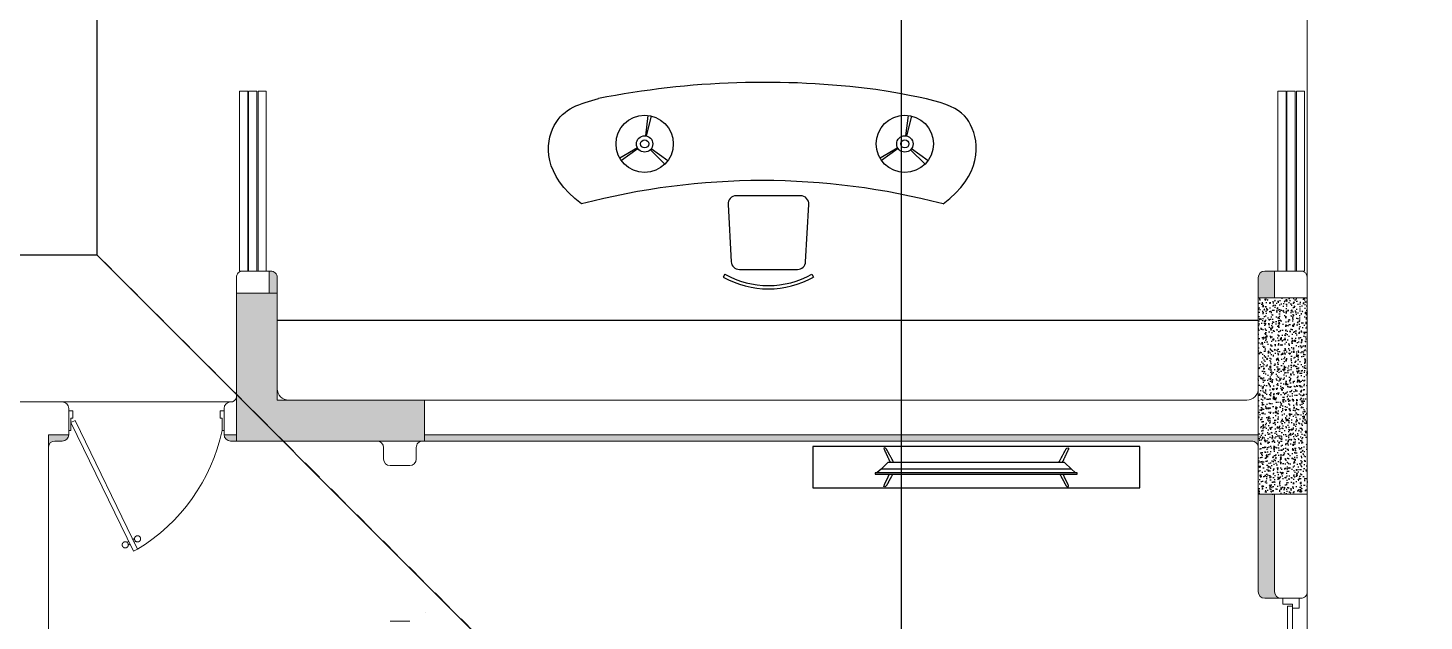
# Model space of a CAD drawing. Header units: metres. Extents: x -232 to 581, y 30 to 789.
# Drawn here: x 231.49 to 240.03, y 592.93 to 596.56 of the extents above; entities that cross this region are included whole.
import ezdxf

# ---------------------------------------------------------------- set-up
doc = ezdxf.new("R2010")
doc.units = ezdxf.units.M
doc.linetypes.add('HIDDEN2', pattern=[0.1875, 0.125, -0.0625])
for name, color, linetype in [('_electricos-Leyenda', 7, 'Continuous'), ('HATCH', 8, 'Continuous'), ('MOBILIARIOS', 252, 'Continuous')]:
    doc.layers.add(name, color=color, linetype=linetype)
for name, color, linetype, lineweight in [('A-ANNO-TEXT', 251, 'Continuous', 13), ('A-DOOR', 35, 'Continuous', 5), ('A-WALL', 250, 'Continuous', 20), ('baños', 140, 'Continuous', 0), ('Columnas', 7, 'Continuous', 18)]:
    doc.layers.add(name, color=color, linetype=linetype, lineweight=lineweight)
doc.layers.add('PISO', color=7, linetype='Continuous', lineweight=5, true_color=0xe6e6e6)
doc.layers.add('Techos 1', color=7, linetype='HIDDEN2', lineweight=9, true_color=0x42391a)
doc.layers.add('RELLENO SECCION', color=8, linetype='Continuous', lineweight=0, transparency=0.4)
doc.styles.get("Standard").update_dxf_attribs({"font": 'arial.ttf'})
pattern_1 = [(49.99999999999999, (114.3310712337616, 55.23879643552809), (0.05829909407872129, -0.005100507372448988), [0.006096000000000001, -0.067056]), (355, (114.3310712337616, 55.23879643552809), (-0.01127789485599019, 0.06113819047649125), [0.004876800000000001, -0.05364498693440001]), (100.4514447, (114.3359294760016, 55.23837139440808), (0.04702119906891305, 0.05603768061190244), [0.005180802815999999, -0.05698887827199999]), (46.18420000000001, (114.3310712337616, 55.25505243552809), (0.08674529308548158, -0.01345354493847269), [0.009144000000000001, -0.100584]), (96.63555760999992, (114.3383000017616, 55.25393131552809), (0.07596932289648096, 0.07917635987127089), [0.0077712074048, -0.08548339461120001]), (351.1841511700001, (114.3310712337616, 55.25505243552809), (0.07596932290079265, 0.07917635986737045), [0.007315189462400001, -0.0804671142144]), (21, (114.3391992337616, 55.25098843552809), (0.0485166052061224, -0.03272486341986804), [0.006096000000000001, -0.067056]), (326.0000000000001, (114.3391992337616, 55.25098843552809), (0.01977664907124706, 0.05894014915914217), [0.004876800000000001, -0.0536448]), (71.45144499999999, (114.3432422841936, 55.24826136356009), (0.06829325416918917, 0.02621528604348968), [0.005180802816000001, -0.056988780032]), (37.50000000000001, (114.3310712337616, 55.23879643552809), (0.0009883530401893813, 0.027057612439409), [0, -0.05299456, 0, -0.05445760000000001, 0, -0.05384800000000001]), (7.499999999999999, (114.3310712337616, 55.23879643552809), (0.02138229200329784, 0.03205778394179824), [0, -0.03104896, 0, -0.05177536000000001, 0, -0.0205232]), (327.5, (114.3129457937616, 55.23879643552809), (0.04338899045339885, -0.001833198077655502), [0, -0.02032, 0, -0.06339840000000001, 0, -0.0841248]), (317.5, (114.3048177937616, 55.23879643552809), (0.04740133804352578, 0.00813647713066657), [0, -0.026416, 0, -0.04210304, 0, -0.0597408])]

# ---------------------------------------------------------------- blocks, each defined once
blk = doc.blocks.new('A$C58f5b6b7')
at = {"layer": 'MOBILIARIOS'}
for points in [[(1.069470840775466e-07, 0.2525811234954745), (2.000000106947084, 0.2525811234954745), (2.000000106947084, 0), (1.069470840775466e-07, 0)], [(0.3820001069470891, 0.1596185134729211), (0.3820001069470891, 0.1691435134729176), (1.618000106947079, 0.1691435134729176), (1.618000106947079, 0.1596185134729211)]]:
    blk.add_lwpolyline(points, close=True, dxfattribs=at)
for points in [[(1.605932393574449, 0.159519432846011), (1.582282151334311, 0.1371998092812277), (1.000000106947084, 0.1371998092812277), (0.4177180625598567, 0.1371998092812277), (0.3940678203197194, 0.159519432846011)], [(1.582282151334311, 0.1371998092812277), (1.539962872616115, 0.09726151347291534), (0.4600373412780527, 0.09726151347290113), (0.4177180625598567, 0.1371998092812277)]]:
    blk.add_lwpolyline(points, dxfattribs=at)
for points, degree in [([(0.4511645361125147, 0.2382135501685951, -0.004703474324619776), (0.446902711392795, 0.2460982481493375, -0.004703474324619776), (0.4415006584346202, 0.2460982481493375, -0.004703474324619776), (0.4324817371493168, 0.2460982481493375, -0.004703474324619776), (0.4368044720420698, 0.2370140929480868, -0.004703474324619776)], 3), ([(0.4368044720420698, 0.2370140929480868, -0.004703474324619776), (0.452572019644947, 0.2030788032105022, -0.004703474324619776), (0.4683395672478241, 0.1691435134729176, -0.004703474324619776)], 2), ([(0.4884981539053115, 0.1691435134729176, -0.004703474324619776), (0.4698313450089131, 0.2036785318207563, -0.004703474324619776), (0.4511645361125147, 0.2382135501685951, -0.004703474324619776)], 2), ([(1.511502059988857, 0.1691435134729176, -0.004703474324619776), (1.530168868885255, 0.2036785318207563, -0.004703474324619776), (1.548835677781653, 0.2382135501685951, -0.004703474324619776)], 2), ([(1.563195741852098, 0.2370140929480868, -0.004703474324619776), (1.547428194249221, 0.2030788032105022, -0.004703474324619776), (1.531660646646344, 0.1691435134729176, -0.004703474324619776)], 2), ([(1.548835677781653, 0.2382135501685951, -0.004703474324619776), (1.553097502501373, 0.2460982481493375, -0.004703474324619776), (1.558499555459548, 0.2460982481493375, -0.004703474324619776), (1.567518476744851, 0.2460982481493375, -0.004703474324619776), (1.563195741852098, 0.2370140929480868, -0.004703474324619776)], 3), ([(0.4368044720420698, 0.0171824033505743, -0.004703474324619776), (0.4554082793266616, 0.05722195841174482, -0.004703474324619776), (0.4740120866112534, 0.09726151347290113, -0.004703474324619776)], 2), ([(0.4950970879554575, 0.09726151347290113, -0.004703474324619776), (0.4731308120339577, 0.05662222980149068, -0.004703474324619776), (0.4511645361125147, 0.01598294613006601, -0.004703474324619776)], 2), ([(1.504903125938711, 0.09726151347291534), (1.52686940186021, 0.05662222980149068), (1.548835677781653, 0.01598294613006601)], 2), ([(1.563195741852098, 0.0171824033505743), (1.544591934567507, 0.05722195841174482), (1.525988127282915, 0.09726151347291534)], 2)]:
    blk.add_open_spline(points, degree=degree, dxfattribs=at)
for points in [[(0.4511645361125147, 0.01598294613006601, -0.004703474324619776), (0.446902711392795, 0.008098248149337905, -0.004703474324619776), (0.4415006577906411, 0.008098248149337905, -0.004703474324619776), (0.432481734999044, 0.008098248149337905, -0.004703474324619776), (0.4368044720420698, 0.0171824033505743, -0.004703474324619776)], [(1.548835677781653, 0.01598294613006601), (1.553097502501373, 0.008098248149337905), (1.558499556103527, 0.008098248149337905), (1.567518478895124, 0.008098248149337905), (1.563195741852098, 0.0171824033505743)]]:
    blk.add_open_spline(points, degree=3, knots=[-0.08544200803406514, -0.08544200803406514, -0.08544200803406514, -0.08544200803406514, -0.04272100910977372, 0, 0, 0, 0], dxfattribs=at)
blk = doc.blocks.new('A$C2f9b60d5')
at = {"layer": 'A-DOOR'}
for p, q in [((1.633476927054289e-05, 0.1005227153823967), (1.4210854715202e-14, 0.000522715274215102)), ((1.633476927054289e-05, 0.1005227153823967), (0.06001633402468087, 0.1005129145209622)), ((0.06000980011680213, 0.0605129136681839), (0.0600163340244535, 0.1005129131717837)), ((3.540009737625837, 0.06000980278508194), (3.540016271533489, 0.1000098022886817)), ((3.600016270789126, 0.1000000027764258), (3.540016271533716, 0.1000098036378603)), ((3.600016270789126, 0.1000000027764258), (3.600016270789126, 0)), ((0.03499999968198608, 0.00051699810502015), (0, 0.0005227152742079966)), ((0.03500980054343472, 0.06051699736043048), (0.03499999968198608, 0.00051699810502015)), ((0.06000980011680213, 0.0605129136681839), (0.03500980054343472, 0.06051699736043048)), ((3.540009737625837, 0.06000980278508194), (3.565009737199205, 0.06000571909283536)), ((3.565009737199205, 0.06000571909283536), (3.564999936337756, 5.719837425033347e-06)), ((3.564999936337756, 5.719837425033347e-06), (3.599999936019799, 2.668237186753686e-09))]:
    blk.add_line(p, q, dxfattribs=at)
for points in [[(0.6314092330019889, 0.7340958971768075), (1.024707454436111, 0.06038800207075923), (1.050863378287204, 0.07565734714647476), (0.6575651568530816, 0.7493652422525443)], [(2.965838793269256, 0.7337145734945238), (2.572320495568988, 0.06013520305140219), (2.546169561538136, 0.07541309233165805), (2.939687859238404, 0.7489924627748081)], [(0.04460117791131779, 0.0605154306310709), (1.024707454436111, 0.06038800207075923), (1.02470250717073, 0.03010128506361553), (0.04459623064587959, 0.03022871362392721)], [(3.552426772093781, 0.06000777449115446), (2.572320495568988, 0.06013520305140219), (2.572315548303663, 0.02984848604425849), (3.552421824828457, 0.02972105748401077)]]:
    blk.add_lwpolyline(points, close=True, dxfattribs=at)
at = {"layer": 'A-DOOR', "linetype": 'HIDDEN2'}
for centre, start, end in [((0.9599614829443794, -0.04884636815482679), 10.76134296711832, 110.7488073156987), ((2.637030777241819, -0.04912031355443247), 69.23247441770859, 169.2199387662857)]:
    blk.add_arc(centre, 0.8535720901146175, start, end, dxfattribs=at)
blk = doc.blocks.new('puerta 1.00')
at = {"layer": 'A-DOOR'}
for p, q in [((-0.1499909777825792, -0.01249999999998863), (-0.9369131065861893, -0.3949003899592327)), ((-0.1376018300305759, -0.03799499105906534), (-0.9245239588341292, -0.4203953810183521)), ((-0.1376018300305759, -0.03799499105906534), (-0.1499909777825792, -0.01249999999998863)), ((-0.9369131065861893, -0.3949003899592185), (-0.9245239588341292, -0.4203953810182952)), ((-0.8945933787151716, -0.3743353558235185), (-0.8995626804436938, -0.3641092849366885)), ((-0.8776654875668441, -0.3661093421694943), (-0.8826347892953663, -0.3558832712826359)), ((-0.8822042309632252, -0.3998303468828937), (-0.8772349292346462, -0.4100564177697379)), ((-0.8652763398148409, -0.391604333228571), (-0.8603070380863755, -0.4018304041154153))]:
    blk.add_line(p, q, dxfattribs=at)
for points in [[(-0.08000000000000003, 0), (-0.07999999999977266, -0.02502577938815875), (-0.1250000000001364, -0.02502577938815875), (-0.1250000000001364, -0.01249999999998863), (-0.2000000000002728, -0.01249999999998863), (-0.2000000000002728, 0), (-0.08000000000000003, 0)], [(-0.08000000000000003, -0.949999999999676), (-0.07999999999977266, -0.9249742206115172), (-0.1250000000001364, -0.9249742206115172), (-0.1250000000001364, -0.9374999999996874), (-0.2000000000002728, -0.9374999999996874), (-0.2000000000002728, -0.949999999999676), (-0.08000000000000003, -0.949999999999676)]]:
    blk.add_lwpolyline(points, dxfattribs=at)
blk.add_arc((0.0366406024470507, 0.1601847667154885), 1.12290276596214, 211.1335814021241, 257.8342745107439, dxfattribs=at)
for points in [[(-0.8982293876285894, -0.3641570476290497), (-0.9032723932726299, -0.3641552480922314), (-0.9120053357341931, -0.3591091255589873), (-0.9170452244890726, -0.3503725840241714), (-0.9170416254155498, -0.3402865727359341), (-0.9119955028824052, -0.3315536302744846), (-0.9032589613473192, -0.3265137415195056), (-0.8931729500592382, -0.3265173405931563), (-0.8844400075977319, -0.3315634631261162), (-0.8794001188427956, -0.3403000046612163), (-0.8794037179163752, -0.3503860159494536), (-0.8844498404495198, -0.3591189584108889), (-0.8931863819846058, -0.3641588471658821), (-0.8982293876285894, -0.3641570476290497)], [(-0.8616537628267338, -0.4394241479959078), (-0.8666967684707743, -0.4394223484592317), (-0.8754297109322806, -0.4343762259259734), (-0.8804695996872169, -0.4256396843908874), (-0.8804660006136942, -0.4155536731029486), (-0.8754198780805496, -0.4068207306414706), (-0.8666833365455204, -0.4017808418864917), (-0.8565973252574395, -0.4017844409598581), (-0.8478643827958763, -0.4068305634931022), (-0.8428244940409968, -0.4155671050282024), (-0.8428280931145196, -0.4256531163161554), (-0.8478742156476073, -0.4343860587779034), (-0.8566107571826933, -0.4394259475325839), (-0.8616537628267338, -0.4394241479959078)]]:
    blk.add_open_spline(points, degree=2, dxfattribs=at)
blk = doc.blocks.new('A$C89702949')
at = {"layer": 'HATCH'}
h = blk.add_hatch(dxfattribs=at)
h.set_pattern_fill('AR-CONC', color=256, scale=0.00032)
h.set_pattern_definition(pattern_1)
h.paths.add_polyline_path([(14.64988292747904, 6.654577632321718), (14.3998829274783, 6.654577632321718), (14.39988292747819, 5.750000000010118), (15.55000000007976, 5.750000000010118), (15.55000000007976, 6.000000000010118), (14.64988292749723, 6.000000000010061)])
h = blk.add_hatch(dxfattribs=at)
h.set_pattern_fill('AR-CONC', color=256, scale=0.00032)
h.set_pattern_definition(pattern_1)
h.paths.add_polyline_path([(20.94999999999976, 5.425000000010868), (20.64999999999964, 5.425000000010868), (20.64999999999964, 6.624538815822746), (20.94999999999976, 6.624538815822746)])
at = {"layer": 'Columnas'}
blk.add_lwpolyline([(14.64988292747904, 6.654577632321718), (14.3998829274783, 6.654577632321718), (14.39988292747819, 5.750000000010118), (15.55000000007976, 5.750000000010118), (15.55000000007976, 6.000000000010118), (14.64988292749723, 6.000000000010061), (14.64988292747904, 6.654577632321718)], dxfattribs=at)
blk.add_lwpolyline([(20.94999999999976, 5.425000000010868), (20.64999999999964, 5.425000000010868), (20.64999999999964, 6.624538815822746), (20.94999999999976, 6.624538815822746)], close=True, dxfattribs=at)
blk = doc.blocks.new('A$Ca77e88c0')
at = {"layer": 'MOBILIARIOS', "linetype": 'Continuous'}
for p, q in [((-1.01544009112331e-06, 1.345651717750314), (0.2432006324802956, 0.7609629148360568)), ((0.2434936794290365, 0.7602583913973433), (-1.01544009112331e-06, 1.345651717750314))]:
    blk.add_line(p, q, dxfattribs=at)
for points in [[(1.008125358282257, 1.421644926686, 0.1039314940816634), (0.8565039751341033, 1.635341077202924, 0.4816425142703648), (0.6680163613940238, 1.624038728942594, 0.04769290382593253), (0.6541480739223005, 1.598549663945079, 0.04769290382593253)], [(1.008125358282257, 1.421644926686, -0.1039314940816634), (1.052784169101784, 1.163457631906155, -0.4816425142703648), (0.9118832402327826, 1.037750623982532, -0.04769290382593253), (0.8840291604386721, 1.045885245870366, -0.04769290382593253)]]:
    blk.add_lwpolyline(points, format="xyb", dxfattribs=at)
blk.add_circle((0.8492057223544123, 0.4995568400983785), 0.2298709159306602, dxfattribs=at)
for centre, radius, start, end in [((0.4617242351280026, 1.186615437588941), 0.5494554148781862, 23.33144091005351, 53.59475911017562), ((0.4617242351280026, 1.186615437588941), 0.5494554148781862, 23.33144091005351, 53.59475911017562), ((0.5211640327007387, 0.8742309412396736), 0.7364253986046762, 79.5964273083542, 123.141460013839), ((0.6119683532004103, 0.6674222117736832), 0.9011393486706466, 88.3763175299365, 121.4795801063592), ((0.6119683532004103, 0.6674222117736832), 0.9011393486706466, 88.3763175299365, 121.4795801063592), ((0.8582869231260304, 1.456687728374263), 0.2476148482638519, 153.2164631884846, 169.9181615114396), ((0.8582869231260304, 1.456687728374263), 0.2476148482638519, 153.2164631884846, 169.9181615114396), ((0.6433678240385632, 1.584722407389307), 0.01753302070708554, 250.4541552792381, 52.05867932115643), ((0.6433678240385632, 1.584722407389307), 0.01753302070708554, 250.4541552792381, 52.05867932115643), ((0.1420839169161638, 1.468433514878299), 0.03250318277003803, 136.3786589685017, 235.7351286119867), ((0.5865066073011747, 0.2492669453939129), 1.278650277089649, 88.45422214888875, 107.9351379704345), ((0.5865066073011747, 0.2492669453939129), 1.278650277089649, 88.45422214888875, 107.9351379704345), ((1.028085993714569, 1.542618349044474), 0.4157769604742426, 185.8786269019389, 223.4033146908429), ((1.028085993714569, 1.542618349044474), 0.4157769604742426, 185.8786269019389, 223.4033146908429), ((0.09954396986930192, 1.319152080382622), 0.102937972921029, 121.9513952527802, 165.0616113181149), ((0.482298413593611, 0.5299989606322697), 0.9794968593784246, 111.463132579121, 116.5117549905626), ((0.1421050225162332, 1.468433068013667), 0.03250318277003803, 235.6979299261122, 268.7539358899367), ((0.4562253716892144, 1.199835429370793), 0.5494554148781862, 351.5750344419301, 21.83835264244334), ((0.4562253716892144, 1.199835429370793), 0.5494554148781862, 351.5750344419301, 21.83835264244334), ((1.107992018498635, 1.350513738157119), 0.4157769604742426, 181.7664788580354, 219.2911666477421), ((0.1939373106673656, 1.67242391200412), 0.9011393486706546, 283.6902134468298, 316.793476027593), ((0.1939373106673656, 1.67242391200412), 0.9011393486706546, 283.6902134468298, 316.793476027593), ((0.2765880960448328, 1.462223714828781), 0.7364253986046891, 282.028333531872, 325.5733662439656), ((-0.1205687898320491, 1.949169354831611), 1.278650277089682, 297.2346555881981, 316.715571410285), ((-0.1205687898320491, 1.949169354831611), 1.278650277089682, 297.2346555881981, 316.715571410285), ((0.9273403582897402, 1.290674172802198), 0.2476148482638519, 235.2516320466443, 251.9533303586874), ((0.9273403582897402, 1.290674172802198), 0.2476148482638519, 235.2516320466443, 251.9533303586874), ((0.86662271729125, 1.047988231063002), 0.01753302070708554, 353.1111142346953, 154.7156382658125), ((0.86662271729125, 1.047988231063002), 0.01753302070708554, 353.1111142346953, 154.7156382658125), ((0.005241825943642198, 1.67738085465426), 0.9794968593784247, 288.6412153358525, 293.6898377472875), ((0.4307414685147535, 0.7744627313236947), 0.03250318277003803, 169.4346649323377, 268.7911345856439), ((0.4307414685147535, 0.7744627313236947), 0.03250318277003803, 136.3786589685017, 169.4346649323377), ((0.4307414685147535, 0.7744627313236947), 0.03250318277003803, 136.3786589685017, 169.4346649323377), ((0.2948204551025526, 0.849487245464843), 0.102937972921029, 240.0913590082954, 283.2015750736196)]:
    blk.add_arc(centre, radius, start, end, dxfattribs=at)
blk = doc.blocks.new('20.03.2026 LN 09 SEGUNDO NIVEL ARQ')
at = {"layer": 'RELLENO SECCION'}
h = blk.add_hatch(color=5, dxfattribs=at)
h.dxf.hatch_style = 1
h.paths.add_polyline_path([(89.94581251447465, -55.7386272726983, 0.4142135623731447), (89.90581251447466, -55.69862727269833), (89.89564343023719, -55.69862727269833), (89.8956434228813, -55.83312727269833), (89.94581251447462, -55.83312727269833)])
h = blk.add_hatch(color=5, dxfattribs=at)
h.dxf.hatch_style = 1
edge = h.paths.add_edge_path()
edge.add_line((96.04592957926778, -55.69857723669736), (95.9856384379811, -55.698577236709))
edge.add_arc((95.9856384379811, -55.73857723670903), 0.04000000000000981, 90, 179.9999999999847)
edge.add_line((95.94563843798107, -55.73857723670903), (95.94563843798107, -55.86311605319732))
edge.add_line((95.94563843798107, -55.86311605319736), (96.04563843801714, -55.86311605319736))
edge.add_line((96.04563843801714, -55.86311605319736), (96.04592957926778, -55.69857723669744))
h = blk.add_hatch(color=5, dxfattribs=at)
h.dxf.hatch_style = 1
edge = h.paths.add_edge_path()
edge.add_line((88.67088438254308, -56.69860490500992), (88.54592958698015, -56.69860490500992))
edge.add_line((88.54592958698015, -56.69860490500992), (88.54592958826223, -56.77769477744632))
edge.add_arc((88.58592958698014, -56.77770490500995), 0.04000000000001147, 90, 179.9854933336122, ccw=False)
edge.add_line((88.58592958698014, -56.73770490500988), (88.63087693710852, -56.7377049057025))
edge.add_arc((88.63087693710852, -56.69768693014078), 0.04001797556173159, 270, 358.6855732021037)
h = blk.add_hatch(color=5, dxfattribs=at)
h.dxf.hatch_style = 1
edge = h.paths.add_edge_path()
edge.add_line((89.6958125144588, -56.69860490500992), (89.62089450882448, -56.69860490500992))
edge.add_arc((89.66088438254275, -56.69770490500991), 0.04000000000004049, 181.28926383636, 269.9999999999593)
edge.add_line((89.66088438254272, -56.73770490500988), (89.6958125144588, -56.73770490500988))
edge.add_line((89.6958125144588, -56.73770490500988), (89.6958125144588, -56.69860490500989))
h.paths.add_polyline_path([(93.76192959477206, -56.69860490501003), (91.82092966098068, -56.69860490501003), (91.82092966098068, -56.73774427063404), (93.76192959477206, -56.73771257608951)])
h.paths.add_polyline_path([(95.02092966098081, -56.69860490501003), (93.76192959477206, -56.69860490501003), (93.76192959477206, -56.73771257608951), (95.02092966098081, -56.73769201790549)])
edge = h.paths.add_edge_path()
edge.add_line((95.02092966098081, -56.69860490501003), (95.02092966098081, -56.73769201790555))
edge.add_line((95.02092966098081, -56.73769201790549), (95.90586276087024, -56.73767756776368))
edge.add_arc((95.90586341402934, -56.77767756775836), 0.03999999999998858, 0, 90.0009355815024, ccw=False)
edge.add_line((95.94586341402933, -56.77767756775836), (95.94586913563214, -56.69860490500999))
edge.add_line((95.94586913563214, -56.69860490501003), (95.02092966098081, -56.69860490501003))
h.paths.add_polyline_path([(91.82092966098068, -56.69860490501003), (90.84592958706037, -56.69860490501003), (90.84592958706037, -56.73776019138847), (91.82092966098068, -56.73774427063404)])
h = blk.add_hatch(color=5, dxfattribs=at)
h.dxf.hatch_style = 1
edge = h.paths.add_edge_path()
edge.add_line((96.04592958700056, -57.06270490500924), (95.94592958697959, -57.06270490500924))
edge.add_line((95.94592958697959, -57.06270490500924), (95.94592958698024, -57.65869069366372))
edge.add_arc((95.98592958698026, -57.65869069366363), 0.04000000000002046, 180.0000000000916, 270)
edge.add_line((95.98592958698026, -57.69869069366371), (96.0859295869806, -57.69861270132296))
edge.add_arc((96.0859295869806, -57.65861270132291), 0.03999999999999559, 180.000000028284, 270, ccw=False)
edge.add_line((96.0459295869806, -57.65861270134269), (96.04592958700056, -57.06270490500926))
at = {"layer": 'A-ANNO-TEXT', "color": 5}
blk.add_line((90.85286929539961, -57.78838494196839), (90.85349623985087, -57.78838494196839), dxfattribs=at)
at = {"layer": 'A-DOOR', "color": 5}
for points in [[(89.71536566360223, -54.59857723669734), (89.76536566360224, -54.59857723669734), (89.76536566360224, -55.69857723669736), (89.71536566360223, -55.69857723669736)], [(89.77037752462743, -54.59857723669734), (89.82037752462745, -54.59857723669734), (89.82037752462745, -55.69857723669736), (89.77037752462743, -55.69857723669736)], [(89.82842426335836, -54.59857723669734), (89.87842426335837, -54.59857723669734), (89.87842426335837, -55.69857723669736), (89.82842426335836, -55.69857723669736)], [(96.06591771903675, -55.69857723669736), (96.1159177190367, -55.69857723669736), (96.1159177190367, -54.59857723669734), (96.06591771903675, -54.59857723669734)], [(96.1209295800619, -55.69857723669736), (96.17092958006197, -55.69857723669736), (96.17092958006197, -54.59857723669734), (96.1209295800619, -54.59857723669734)], [(96.17897631879282, -55.69857723669736), (96.22897631879289, -55.69857723669736), (96.22897631879289, -54.59857723669734), (96.17897631879282, -54.59857723669734)]]:
    blk.add_lwpolyline(points, close=True, dxfattribs=at)
at = {"layer": 'A-WALL', "color": 5}
for p, q in [((89.69564342980064, -55.73857723669744), (89.69581251445894, -56.47295816181395)), ((89.8956434228813, -55.83312727269833), (89.89564343023719, -55.69862727269833)), ((89.94581251447465, -55.73862727269693), (89.94581251447454, -56.40862478173597)), ((95.94563843798107, -55.86311605319736), (95.94563843798107, -55.73857723670903)), ((96.04592958697984, -55.86316608919731), (96.04592957926778, -55.69857723669736)), ((96.24592957997177, -55.7385772365501), (96.24592958704326, -57.65861270117557)), ((85.13592943295475, -56.4986049050101), (88.63088438254306, -56.4986049050101)), ((90.8459295870604, -56.48770490500999), (95.87592958698028, -56.48770490500999)), ((88.67088438254305, -56.69860490500992), (88.67088438254305, -56.53860490501006)), ((89.62088438254273, -56.69770490500991), (89.62088438254273, -56.53695195765283)), ((88.54592958698015, -56.69860490500992), (88.54592958697992, -58.65860490500995)), ((88.54592958698015, -56.69860490500992), (88.67088438254305, -56.69860490500992)), ((89.62088438254273, -56.69860490500992), (89.6958125144588, -56.69860490500992)), ((95.94592958698024, -56.69860490501003), (90.84592958706037, -56.69860490501003)), ((88.63088438254306, -56.73770490500988), (88.58592958698014, -56.73770490500988)), ((90.55592958698068, -56.73770490500999), (89.66088438254272, -56.73770490500988)), ((90.59592958698067, -56.84770490501), (90.59592958698067, -56.77770490500995)), ((90.79592958700059, -56.77769168355042), (90.79592958698072, -56.84770490501)), ((95.90586009253383, -56.7376775678963), (90.84592958706037, -56.73776019138847)), ((90.75592958698073, -56.88770490500997), (90.63592958698067, -56.88770490500997)), ((95.94592958697959, -57.06270490500924), (95.94592958698024, -57.65869069366363)), ((96.0459295869806, -57.65861270132291), (96.04592958698049, -57.06270490500924)), ((95.98592958698026, -57.69869069366371), (96.20592958700058, -57.69869069366359)), ((96.0859295869806, -57.69861270132287), (96.20592958704327, -57.69861270132287)), ((90.63592958698067, -57.8377049050099), (90.75592958698067, -57.8377049050099))]:
    blk.add_line(p, q, dxfattribs=at)
at = {"layer": 'A-WALL', "color": 5, "transparency": 33554684}
for p, q in [((89.7356434298006, -55.69857723669747), (89.85564343005097, -55.69857723669736)), ((89.73592958699999, -55.69862727269833), (89.90581251447466, -55.69862727269833)), ((95.9856384379811, -55.69857723669747), (96.20592957997175, -55.69857723669736))]:
    blk.add_line(p, q, dxfattribs=at)
at = {"layer": 'A-WALL', "color": 5}
for centre, radius, start, end in [((89.73564342980063, -55.73857723669744), 0.04, 90.00000000002768, 180.0000006497752), ((89.90581251447466, -55.7386272726983), 0.04, 359.999999999987, 90), ((95.9856384379811, -55.73857723670903), 0.04, 89.99999999999349, 179.9999999999414), ((96.20592957997178, -55.73857723669732), 0.04, 2.110202868954974e-07, 90.00000000002768), ((90.01581251447453, -56.41770490500994), 0.06999999999999318, 180, 270.0000000000912), ((95.87592958698025, -56.41770490501005), 0.06999999999999318, 269.9999999999088, 0), ((88.63088438254306, -56.53860490501006), 0.04, 0, 90), ((89.66088438254272, -56.53860490501006), 0.04, 90, 180), ((89.66224224153444, -56.46384659542434), 0.03478482235538746, 267.7628357347999, 344.8147426879115), ((88.63087693710852, -56.69768693014078), 0.04001797556173223, 270.0106600089558, 358.6855732021024), ((89.66088438254272, -56.69770490500991), 0.04, 180, 269.9999999999951), ((88.58592958698014, -56.77770490500995), 0.04, 90, 179.9999999999935), ((90.55592958698068, -56.77770490500995), 0.04, 0, 89.99999999999511), ((90.83592958700058, -56.77769168356485), 0.04, 89.87291434034269, 179.9999999999739), ((95.90586341402934, -56.77767756775836), 0.04, 359.999999999987, 90.00475761193174), ((90.63592958698067, -56.84770490501), 0.04, 180, 270), ((90.75592958698073, -56.84770490501), 0.04, 270, 0), ((95.98592958698026, -57.65869069366363), 0.04, 180.0000000000586, 270.0000000000065), ((96.0859295869806, -57.65861270132291), 0.04, 180.0000000000065, 270), ((96.20592958704327, -57.65861270132291), 0.04, 270, 2.110202868954974e-07)]:
    blk.add_arc(centre, radius, start, end, dxfattribs=at)
at = {"layer": 'MOBILIARIOS', "color": 5}
for p, q in [((92.19923107614517, -54.87186922523313), (92.21473541797235, -54.74783449064478)), ((92.20515612067169, -54.87297599405781), (92.23547307379698, -54.75170818154209)), ((93.79064703054695, -54.87186922523313), (93.80615137237413, -54.74783449064478)), ((93.79657207507347, -54.87297599405781), (93.82688902819876, -54.75170818154209)), ((92.14961718231274, -54.94629006598177), (92.0410867895443, -55.00830743327595)), ((92.15234266585679, -54.95054502875053), (92.05062598195576, -55.02319980296659)), ((92.2283846784739, -54.95683845812516), (92.31677302612292, -55.04522680577418)), ((92.23371601297907, -54.95054502875053), (92.3354326968801, -55.02319980296659)), ((93.74103313671452, -54.94629006598177), (93.63250274394608, -55.00830743327595)), ((93.74375862025857, -54.95054502875053), (93.64204193635754, -55.02319980296659)), ((93.81980063287568, -54.95683845812516), (93.9081889805247, -55.04522680577418)), ((93.82513196738086, -54.95054502875053), (93.92684865128189, -55.02319980296659)), ((92.68362848735472, -55.71838903098649), (92.67391562873121, -55.73587217650891)), ((93.21648783328504, -55.71838903098649), (93.22620069190856, -55.73587217650891)), ((89.94581251446425, -55.99861074416253), (95.94592958698024, -55.9986107441639))]:
    blk.add_line(p, q, dxfattribs=at)
blk.add_lwpolyline([(92.77235748359038, -55.68881561964952), (93.12775883704938, -55.68881561964952, 0.3980502806704841), (93.17768185470976, -55.64158912063056), (93.19712629915415, -55.29158912063065, 0.4305637126590388), (93.14720328149377, -55.23881561964947), (92.752913039146, -55.23881561964947, 0.4305637126590388), (92.70299002148562, -55.29158912063065), (92.72243446593001, -55.64158912063056, 0.3980502806704841)], format="xyb", close=True, dxfattribs=at)
for centre, radius in [((92.1930293394143, -54.92148311906556), 0.1750000000000007), ((93.78444529381608, -54.92148311906556), 0.1750000000000007), ((92.1930293394143, -54.92148311906556), 0.05000000000000071), ((92.1930293394143, -54.92148311906556), 0.02500000000000213), ((93.78444529381608, -54.92148311906556), 0.05000000000000071), ((93.78444529381608, -54.92148311906556), 0.02500000000000213)]:
    blk.add_circle(centre, radius, dxfattribs=at)
for centre, radius, start, end in [((92.92727463705654, -59.78621925727248), 5.240967372444364, 82.5491819030875, 101.19032469346), ((92.91293237402317, -59.48724815207981), 4.341647544480189, 75.25051085551117, 104.7494891444888), ((92.95005816031988, -55.23881561964947), 0.5686122742864268, 240.9453959009069, 299.0546040990931), ((92.95005816031988, -55.23881561964947), 0.5486122742864268, 240.9453959009069, 299.0546040990931)]:
    blk.add_arc(centre, radius, start, end, dxfattribs=at)
for points in [[(91.80757788575892, -55.28866567036471), (91.56909141472437, -55.10955500784019), (91.59573142517246, -54.72730920862489), (91.79980070791248, -54.67523311764398), (91.91016692008992, -54.64489346608661)], [(94.01828686228743, -55.28866567036471), (94.25677333332197, -55.10955500784019), (94.23013332287388, -54.72730920862489), (94.03020587049053, -54.65735089483167), (93.6068976141272, -54.58950379382213)]]:
    blk.add_open_spline(points, degree=3, dxfattribs=at)
at = {"layer": 'PISO', "color": 5}
for p, q in [((96.24592958655899, -49.25865494114043), (96.24592957997177, -55.7385772365501)), ((88.63088438254306, -56.4986049050101), (89.66088438262221, -56.49860490501317)), ((96.2459295869603, -61.36091270133056), (96.24592958696007, -57.63634184417458))]:
    blk.add_line(p, q, dxfattribs=at)
at = {"layer": 'Techos 1', "color": 5}
for p, q in [((88.84266905215557, -49.39862727278216), (88.84266905215557, -55.59860490504775)), ((76.69592958698075, -55.5986049050473), (88.84266905215557, -55.59860490504775)), ((88.84266905215557, -55.59860490504775), (92.74592958698074, -59.49866608891512))]:
    blk.add_line(p, q, dxfattribs=at)
blk.add_lwpolyline([(97.15674917760006, -46.58780768216457), (93.761929594772, -46.58780768216457), (93.76192959477206, -58.40944686340003), (97.15674917760012, -58.40944686340003)], close=True, dxfattribs=at)
at = {"color": 5}
blk.add_blockref('A$C89702949', (75.29592958698063, -62.48770490502011), dxfattribs=at)
at = {"color": 5, "xscale": -1, "rotation": 270}
blk.add_blockref('A$C2f9b60d5', (96.09592958559242, -61.29862897211206), dxfattribs=at)
at = {"layer": 'A-DOOR', "color": 5, "rotation": 90}
blk.add_blockref('puerta 1.00', (88.67088438254305, -56.47360490500989), dxfattribs=at)
at = {"layer": 'MOBILIARIOS', "color": 5, "xscale": -1}
for name, p, rotation in [('A$Ca77e88c0', (88.18337597261834, -52.81046832825075), 123.8268872980607), ('A$C58f5b6b7', (93.22121059924095, -56.77123412924902, 0.004703474324619776), 180)]:
    blk.add_blockref(name, p, dxfattribs=dict(at, rotation=rotation))
at = {"layer": 'baños', "color": 5, "linetype": 'Continuous', "flags": 8}
for tag, p in [('MODELNUMBER', (83.78128570556493, -42.91751556127974, 2.857834639711941e-07)), ('TRADENAME', (83.78128570562023, -42.91755751869266, 2.857834639711941e-07)), ('MATERIAL', (83.78128570573188, -42.91764209117639, 2.857834639711941e-07)), ('PRODUCT', (83.78128570567617, -42.91759980493464, 2.857834639711941e-07)), ('MODELNUMBER', (84.95602967916813, -42.91751556127974, 2.857834639711941e-07)), ('TRADENAME', (84.95602967922343, -42.91755751869266, 2.857834639711941e-07)), ('MATERIAL', (84.95602967933507, -42.91764209117639, 2.857834639711941e-07)), ('PRODUCT', (84.95602967927937, -42.91759980493464, 2.857834639711941e-07))]:
    blk.add_attdef(tag, p, '', height=2.537174511142602e-05, rotation=180.0000755047861, dxfattribs=at)
at = {"layer": 'baños', "color": 5, "linetype": 'Continuous'}
for tag, p, rotation in [('MODELNUMBER', (85.8912030458427, -56.99336542269737), 180.0000755047722), ('TRADENAME', (85.89116250411479, -56.99332309077693), 180.0000755047722), ('MATERIAL', (85.89138948539119, -56.9932384265295), 180.0000755047722), ('PRODUCT', (85.89138785685003, -56.99328075850576), 180.0000755047722), ('MODELNUMBER', (86.60077129692553, -56.99336542284937), 179.9999244952277), ('TRADENAME', (86.60077129698124, -56.99332309087549), 179.9999244952277), ('MATERIAL', (86.60077129709288, -56.99323842692729), 179.9999244952277), ('PRODUCT', (86.60077129703694, -56.99328075890139), 179.9999244952277)]:
    blk.add_attdef(tag, p, '', height=2.5399184405861e-05, rotation=rotation, dxfattribs=at)
blk = doc.blocks.new('TECHO ARQ 20.03')
at = {"layer": '_electricos-Leyenda', "color": 30, "true_color": 0xf8991e}
for p, q in [((238.0271944498687, 115.9149293761383), (238.0271944498687, 109.7149517438728)), ((225.8804549846939, 109.7149517438733), (238.0271944498687, 109.7149517438728)), ((238.0272302272946, 109.7149159664468), (241.9271944498678, 105.8149517438732))]:
    blk.add_line(p, q, dxfattribs=at)
blk.add_lwpolyline([(246.3412745753132, 118.725748966756), (242.9464549924851, 118.725748966756), (242.9464549924851, 106.9041097855204), (246.3412745753132, 106.9041097855204)], close=True, dxfattribs=at)

msp = doc.modelspace()

# ---------------------------------------------------------------- block references
at = {"color": 1}
for name, p in [('20.03.2026 LN 09 SEGUNDO NIVEL ARQ', (143.0667659788706, 650.7691011624219)), ('TECHO ARQ 20.03', (-6.117759418842439, 485.4555445135015))]:
    msp.add_blockref(name, p, dxfattribs=at)

doc.saveas('drawing.dxf')
